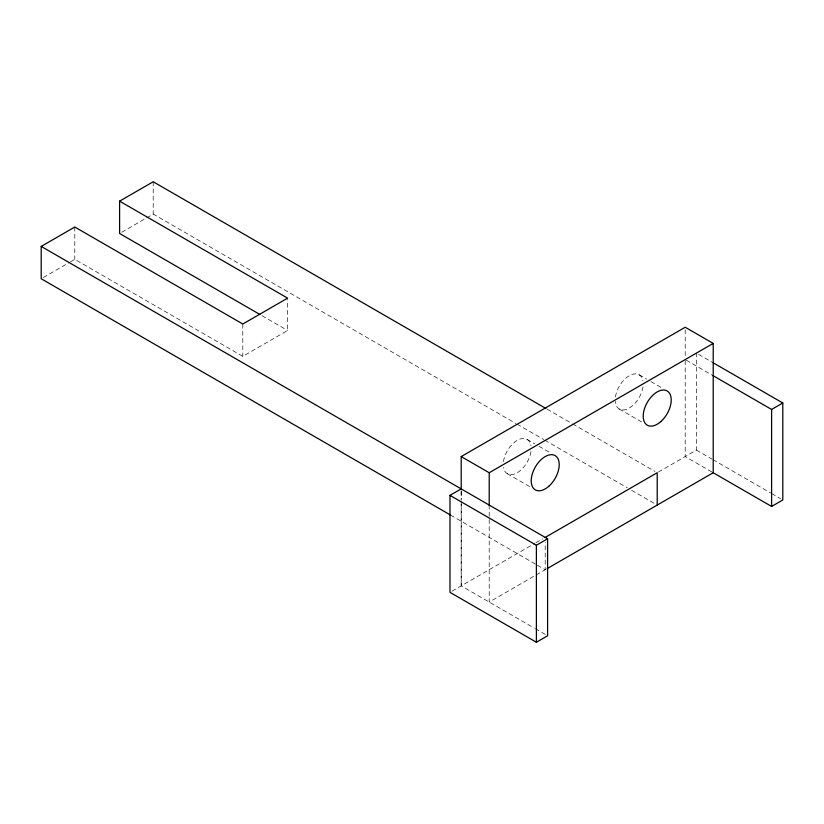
<?xml version="1.0" encoding="UTF-8"?>
<svg xmlns="http://www.w3.org/2000/svg" width="824" height="824" viewBox="0 0 824 824"><rect width="100%" height="100%" fill="white"/><g stroke="black" fill="none" stroke-linecap="round" stroke-linejoin="round"><path stroke-width="0.62" stroke-dasharray="4.12 3.09" d="M43.363 277.503L69.381 262.485M70.462 261.857L74.799 259.354L242.802 356.349L287.607 330.486L287.607 299.39M121.767 232.234L145.611 218.463M146.703 217.845L153.202 214.085L515.906 423.495M452.026 591.179L534.755 543.438M535.878 542.789L542.563 538.937M658.458 472.018L696.393 450.1L696.393 353.105M546.044 569.25L489.209 602.066L489.209 507.316M698.608 354.382L711.905 362.055M686.299 360.212L711.781 374.92M639.105 374.766L646.644 379.112M650.96 381.605L662.805 388.444M696.393 450.1L711.905 459.05M713.007 459.689L770.615 492.948M771.717 493.586L780.586 498.705M619.308 409.054L642.998 422.733M711.781 471.915L685.187 456.568L685.207 359.254M547.064 409.147L571.537 423.279M572.649 423.917L654.987 471.452M517.019 424.133L543.727 439.553M544.839 440.191L627.167 487.726M631.617 490.301L654.987 503.783M527.102 439.429L534.642 443.776M538.958 446.268L550.803 453.107M262.011 315.705L287.607 330.486M507.306 473.718L529.925 486.778M450.635 515.134L536.311 564.595M537.423 565.243L545.21 569.734L545.21 542.377M461.183 504.206L461.183 585.895L534.302 628.104M535.415 628.743L545.385 634.501M685.207 329.806L685.207 357.977M461.203 491.145L461.203 500.106M461.203 501.394L461.203 585.905M461.183 491.444L461.183 499.107M242.802 324.017L242.802 356.349M153.202 181.754L153.202 214.085M74.799 227.022L74.799 259.354M615.446 396.921A19.797 11.433 -60 0 1 629.206 375.744A19.797 11.433 -60 0 1 642.977 381.018M642.977 386.899A19.797 11.433 -60 0 1 628.558 408.436A19.797 11.433 -60 0 1 615.271 401.412M503.443 461.584A19.797 11.433 -60 0 1 517.204 440.407A19.797 11.433 -60 0 1 530.975 445.681M530.975 451.562A19.797 11.433 -60 0 1 517.204 472.739A19.797 11.433 -60 0 1 503.443 467.466"/><path stroke-width="1.24" d="M450.635 515.134L41.2 278.749L41.2 246.417L74.799 227.022L242.802 324.017L287.607 298.144L119.604 201.149L119.604 233.491L259.787 314.418M119.604 201.149L153.202 181.754L545.952 408.508M461.203 489.868L461.203 456.578L685.207 327.241L713.213 343.412L713.213 472.739L547.157 568.611M41.2 246.417L547.6 538.783L547.6 635.778L536.393 642.246L449.986 592.353L449.986 495.358L461.183 488.889M461.203 456.578L489.209 472.739L713.213 343.412M545.21 537.403L657.212 472.739L657.212 505.071M449.986 495.358L536.393 545.251L547.6 538.783M712.884 375.559L771.604 409.456L782.8 402.988L782.8 499.983L771.604 506.451L712.884 472.554M713.007 362.694L782.8 402.988M771.604 409.456L771.604 506.451M536.393 545.251L536.393 642.246M489.209 472.739L489.209 506.029M660.838 421.6A19.797 11.433 -60 0 0 667.11 390.926A19.797 11.433 -60 0 0 643.688 411.701A19.797 11.433 -60 0 0 660.838 421.6M548.836 486.263A19.797 11.433 -60 0 0 555.108 455.59A19.797 11.433 -60 0 0 531.686 476.365A19.797 11.433 -60 0 0 548.836 486.263"/></g></svg>
